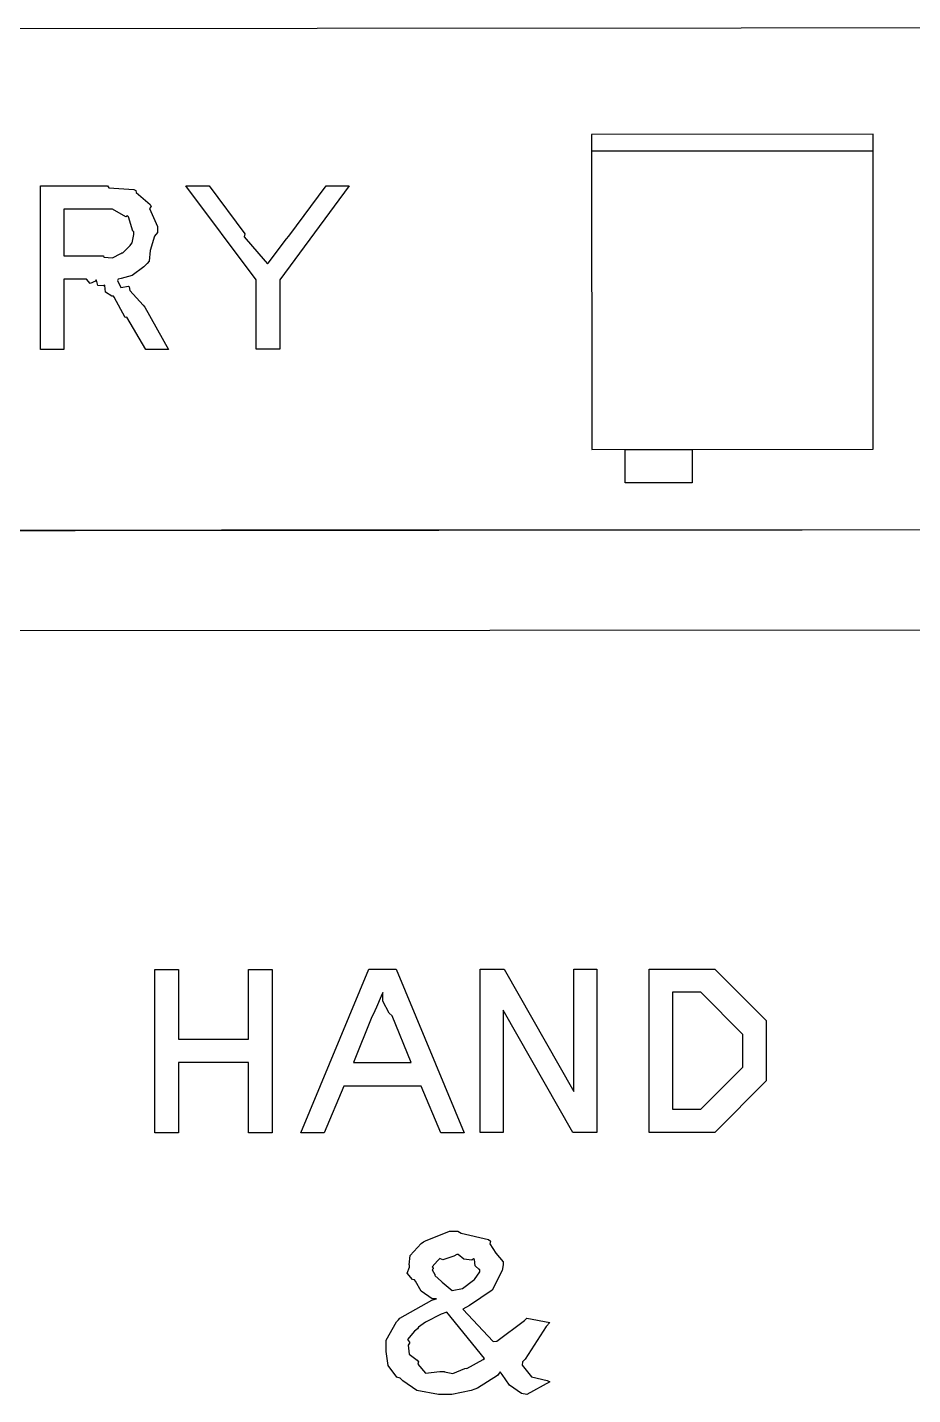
# Model space of a CAD drawing. Extents: x 0 to 23.4, y 0 to 16.5.
# Drawn here: x 14.552 to 14.899, y 4.48 to 5.016 of the extents above; entities that cross this region are included whole.
import ezdxf

# ---------------------------------------------------------------- set-up
doc = ezdxf.new("R2010")
doc.units = 0
doc.layers.get('0').update_dxf_attribs({"linetype": 'CONTINUOUS'})

msp = doc.modelspace()

# ---------------------------------------------------------------- linework, layer by layer
at = {"color": 0}
for points in [[(14.9978, 5.01579), (14.9981, 4.81896), (14.0014, 4.81808), (14.0013, 5.01492), (14.9978, 5.01579)], [(14.8835, 4.85053), (14.8835, 4.9739), (14.7732, 4.97379), (14.7733, 4.85042), (14.8835, 4.85053)], [(14.5574, 4.88965), (14.5574, 4.95367), (14.5836, 4.95367), (14.5842, 4.95296), (14.594, 4.95226), (14.5947, 4.95193), (14.5949, 4.95111), (14.6004, 4.9464), (14.6007, 4.94564), (14.6001, 4.94488), (14.6032, 4.93782), (14.6032, 4.93544), (14.6021, 4.93397), (14.6004, 4.92833), (14.5999, 4.92415), (14.5992, 4.92329), (14.5979, 4.92204), (14.5933, 4.91857), (14.589, 4.91743), (14.5878, 4.91721), (14.5875, 4.91656), (14.5888, 4.9139), (14.5918, 4.91439), (14.5921, 4.91417), (14.5924, 4.91276), (14.5976, 4.90696), (14.5982, 4.90614), (14.6075, 4.88965), (14.5986, 4.88965), (14.5912, 4.90224), (14.5906, 4.90213), (14.5862, 4.91004), (14.586, 4.91049), (14.5853, 4.91043), (14.5828, 4.91211), (14.5826, 4.91461), (14.5824, 4.91482), (14.5819, 4.91456), (14.5799, 4.91465), (14.5793, 4.91672), (14.579, 4.91678), (14.5789, 4.91635), (14.5769, 4.91547), (14.5754, 4.91721), (14.5749, 4.91721), (14.5665, 4.91721), (14.5665, 4.88965), (14.5574, 4.88965)], [(14.6419, 4.88971), (14.6419, 4.91683), (14.6143, 4.95372), (14.6235, 4.95372), (14.6374, 4.93485), (14.6372, 4.93371), (14.6454, 4.92421), (14.6463, 4.92312), (14.6465, 4.92344), (14.6537, 4.933), (14.6546, 4.93397), (14.6693, 4.95372), (14.6783, 4.95372), (14.6511, 4.91683), (14.6511, 4.88971), (14.6419, 4.88971)], [(14.5665, 4.92632), (14.5821, 4.92632), (14.5822, 4.92583), (14.5856, 4.92551), (14.5889, 4.92725), (14.5893, 4.9274), (14.5893, 4.9274), (14.5896, 4.92751), (14.5925, 4.93033), (14.5928, 4.93067), (14.5928, 4.93067), (14.5933, 4.93137), (14.594, 4.93463), (14.594, 4.93565), (14.5936, 4.93599), (14.5918, 4.94157), (14.5914, 4.94194), (14.5908, 4.94151), (14.5856, 4.94456), (14.5839, 4.94456), (14.5665, 4.94456), (14.5665, 4.92632)], [(14.8126, 4.85047), (14.8126, 4.83735), (14.7864, 4.83735), (14.7864, 4.85047), (14.8126, 4.85047)], [(14.6022, 4.58274), (14.6022, 4.64675), (14.6114, 4.64675), (14.6114, 4.61942), (14.6389, 4.61942), (14.6389, 4.64675), (14.6481, 4.64675), (14.6481, 4.58274), (14.6389, 4.58274), (14.6389, 4.61029), (14.6114, 4.61029), (14.6114, 4.58274), (14.6022, 4.58274)], [(14.6593, 4.58279), (14.686, 4.64681), (14.6967, 4.64681), (14.7233, 4.58279), (14.7142, 4.58279), (14.7064, 4.60101), (14.6762, 4.60101), (14.6685, 4.58279), (14.6593, 4.58279)], [(14.7296, 4.58285), (14.7296, 4.64686), (14.739, 4.64686), (14.7663, 4.5989), (14.7663, 4.64686), (14.7753, 4.64686), (14.7753, 4.58285), (14.7658, 4.58285), (14.7386, 4.63081), (14.7386, 4.58285), (14.7296, 4.58285)], [(14.7957, 4.5829), (14.7957, 4.64692), (14.8149, 4.64692), (14.8214, 4.64692), (14.8415, 4.62674), (14.8415, 4.61524), (14.8415, 4.60308), (14.8214, 4.5829), (14.8157, 4.5829), (14.7957, 4.5829)], [(14.6799, 4.61035), (14.7026, 4.61035), (14.6951, 4.62858), (14.6939, 4.62961), (14.6915, 4.63439), (14.6915, 4.63753), (14.6914, 4.63769), (14.6908, 4.63629), (14.689, 4.63194), (14.6876, 4.62912), (14.6872, 4.62815), (14.6799, 4.61035)], [(14.8049, 4.59201), (14.8153, 4.59201), (14.816, 4.59201), (14.8324, 4.6085), (14.8324, 4.61544), (14.8324, 4.62131), (14.816, 4.63781), (14.8153, 4.63781), (14.8049, 4.63781), (14.8049, 4.59201)], [(14.7374, 4.4891), (14.7363, 4.48763), (14.7285, 4.48275), (14.7275, 4.48237), (14.7261, 4.48182), (14.7185, 4.48019), (14.716, 4.48019), (14.7132, 4.48019), (14.7047, 4.48182), (14.6993, 4.48562), (14.6982, 4.48671), (14.6969, 4.48708), (14.6935, 4.49165), (14.6928, 4.49707), (14.6928, 4.49886), (14.6928, 4.50151), (14.6968, 4.50874), (14.6976, 4.5095), (14.6981, 4.51019), (14.7107, 4.51719), (14.7124, 4.51774), (14.7108, 4.51774), (14.7064, 4.52067), (14.7042, 4.52468), (14.7039, 4.52512), (14.7031, 4.52528), (14.701, 4.52772), (14.7019, 4.53017), (14.7019, 4.53099), (14.7018, 4.53099), (14.7021, 4.53472), (14.7064, 4.53944), (14.7074, 4.5401), (14.7082, 4.54042), (14.7176, 4.54422), (14.7208, 4.54422), (14.7221, 4.54351), (14.7328, 4.54096), (14.7336, 4.54031), (14.7333, 4.53933), (14.7357, 4.5356), (14.7386, 4.53218), (14.7386, 4.53099), (14.7382, 4.52881), (14.7342, 4.52115), (14.7254, 4.51508), (14.7228, 4.51362), (14.7347, 4.50103), (14.7361, 4.50114), (14.7469, 4.50928), (14.7478, 4.51015), (14.7568, 4.50842), (14.7554, 4.50694), (14.7472, 4.49414), (14.7462, 4.493), (14.746, 4.49169), (14.7497, 4.48719), (14.7558, 4.48574), (14.7568, 4.48519), (14.7478, 4.48019), (14.7458, 4.48068), (14.741, 4.48394), (14.7382, 4.48812), (14.7374, 4.4891)], [(14.7186, 4.521), (14.7186, 4.521), (14.7226, 4.52175), (14.7269, 4.52507), (14.7274, 4.52533), (14.7274, 4.52533), (14.7294, 4.52826), (14.7294, 4.52925), (14.7292, 4.52919), (14.7276, 4.53065), (14.7274, 4.53315), (14.7269, 4.53336), (14.7263, 4.53293), (14.7232, 4.53326), (14.721, 4.5351), (14.7204, 4.5351), (14.7192, 4.5344), (14.715, 4.53304), (14.7138, 4.53353), (14.7136, 4.53336), (14.7129, 4.53256), (14.7108, 4.53022), (14.7111, 4.52968), (14.7111, 4.52946), (14.7108, 4.52908), (14.7118, 4.52729), (14.7119, 4.52707), (14.7118, 4.52681), (14.7144, 4.52453), (14.7147, 4.52425), (14.7186, 4.521)], [(14.7313, 4.49431), (14.7165, 4.51253), (14.7143, 4.51167), (14.7081, 4.50863), (14.7054, 4.50657), (14.705, 4.50603), (14.7039, 4.50504), (14.7011, 4.50174), (14.7019, 4.50076), (14.7019, 4.50038), (14.7014, 4.49962), (14.7017, 4.49604), (14.7049, 4.49365), (14.7054, 4.493), (14.7051, 4.49219), (14.7082, 4.48867), (14.7138, 4.48932), (14.7156, 4.48932), (14.7156, 4.48915), (14.7188, 4.4885), (14.7235, 4.4904), (14.7243, 4.49061), (14.7243, 4.4905), (14.7308, 4.49397), (14.7313, 4.49431)]]:
    msp.add_lwpolyline(points, close=True, dxfattribs=at)
for points in [[(14.8835, 4.96733), (14.7732, 4.96724)], [(15.2342, 4.81912), (14.0221, 4.81858)], [(15.2213, 4.77974), (14.0014, 4.77919)]]:
    msp.add_lwpolyline(points, dxfattribs=at)

doc.saveas('drawing.dxf')
